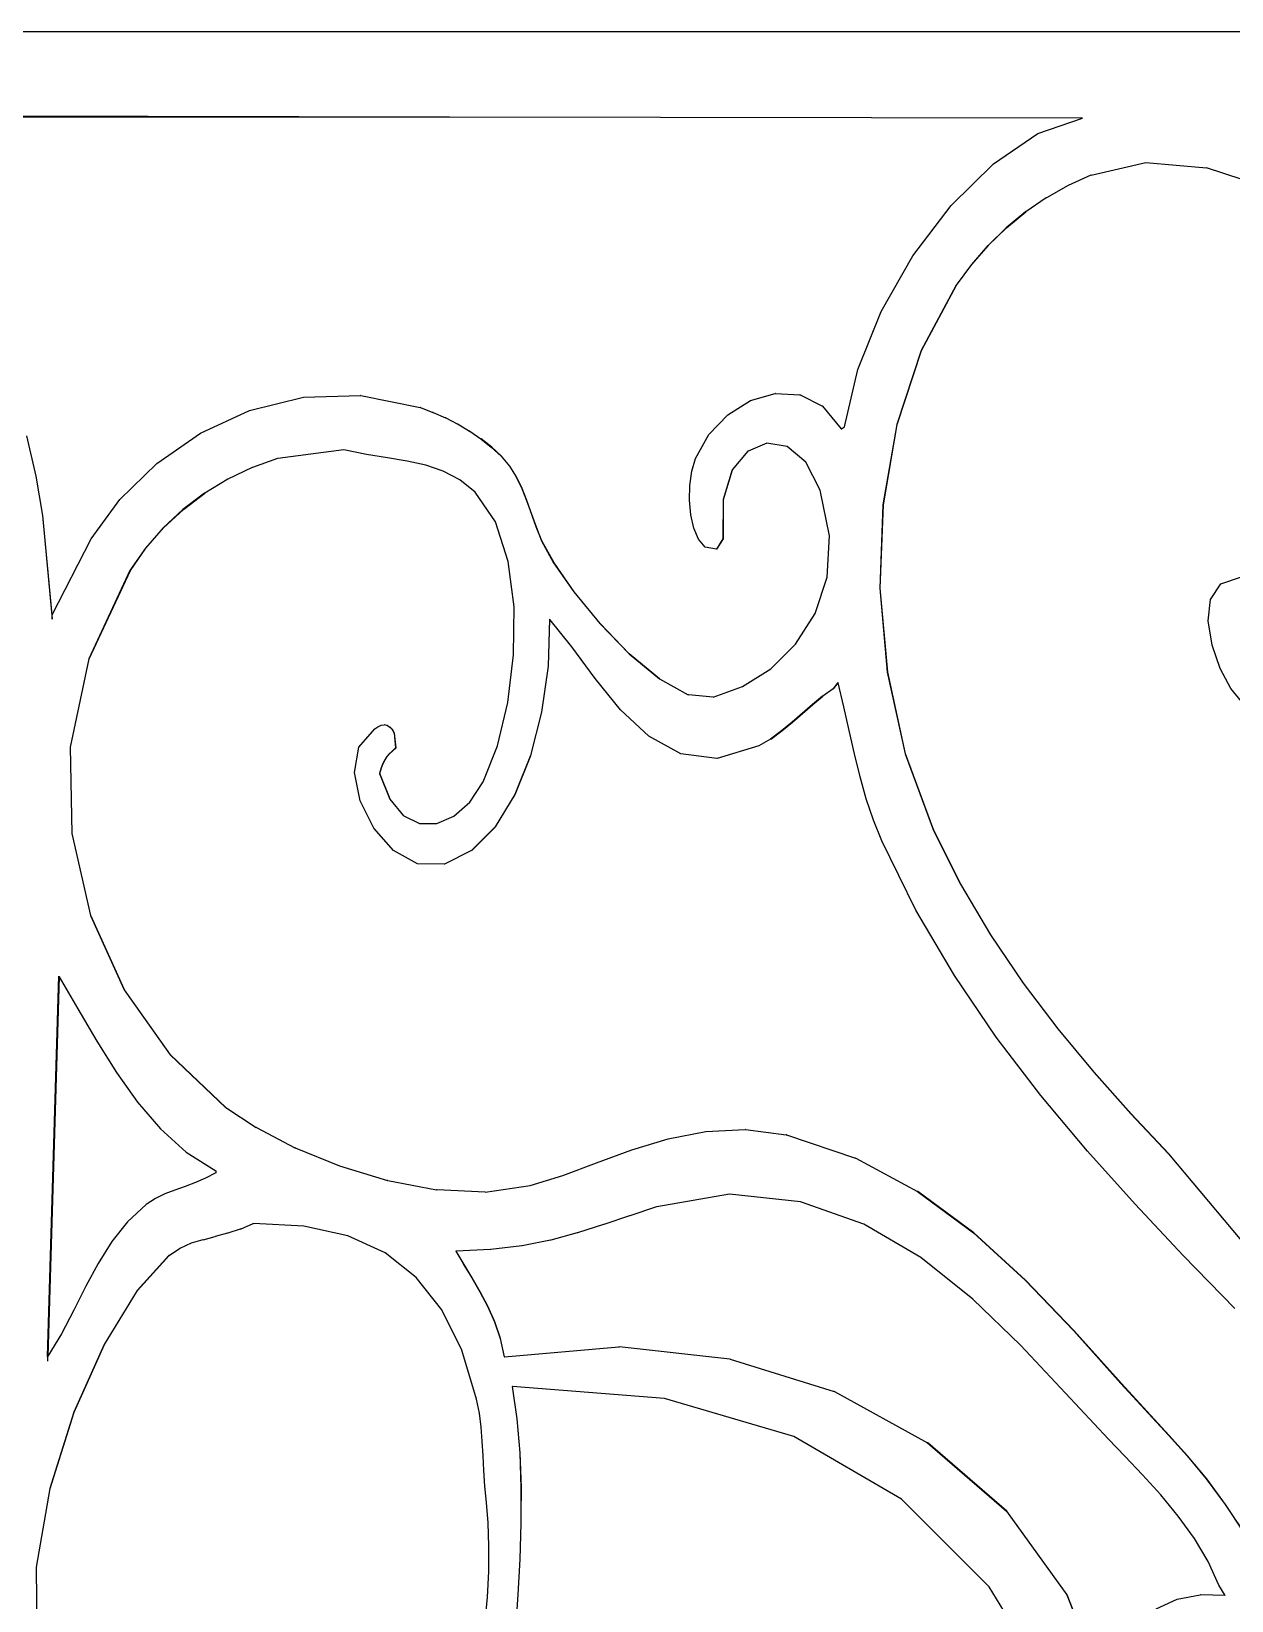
# Model space of a CAD drawing. Header units: inches. Extents: x 3672 to 10975, y -27382 to -746.
# Drawn here: x 4388.15 to 4396.46, y -26985.46 to -26974.6 of the extents above; entities that cross this region are included whole.
import ezdxf

# ---------------------------------------------------------------- set-up
doc = ezdxf.new("R2010")
doc.units = ezdxf.units.IN
doc.header["$LTSCALE"] = 17
doc.header["$MEASUREMENT"] = 0
doc.layers.add('25 BOT BAR', color=12, linetype='Continuous', lineweight=25)

msp = doc.modelspace()

# ---------------------------------------------------------------- linework, layer by layer
for p, q in [((4381.784, -26974.596), (4397.266, -26974.596)), ((4391.043, -26975.189), (4386.588, -26975.181)), ((4391.043, -26975.189), (4386.589, -26975.189)), ((4395.426, -26975.196), (4391.043, -26975.189)), ((4395.116, -26975.303), (4395.426, -26975.196)), ((4394.808, -26975.512), (4395.116, -26975.303)), ((4394.515, -26975.802), (4394.808, -26975.512)), ((4395.483, -26975.591), (4395.327, -26975.663)), ((4395.485, -26975.591), (4395.483, -26975.591)), ((4395.485, -26975.591), (4395.864, -26975.503)), ((4395.864, -26975.503), (4396.284, -26975.541)), ((4396.657, -26975.664), (4396.284, -26975.541)), ((4395.325, -26975.663), (4395.176, -26975.748)), ((4395.327, -26975.663), (4395.325, -26975.663)), ((4394.251, -26976.15), (4394.515, -26975.802)), ((4395.174, -26975.748), (4395.033, -26975.846)), ((4395.176, -26975.748), (4395.174, -26975.748)), ((4395.031, -26975.846), (4394.896, -26975.956)), ((4394.899, -26975.956), (4395.033, -26975.846)), ((4395.033, -26975.846), (4395.031, -26975.846)), ((4394.896, -26975.956), (4394.771, -26976.078)), ((4394.773, -26976.078), (4394.899, -26975.956)), ((4394.899, -26975.956), (4394.896, -26975.956)), ((4394.771, -26976.078), (4394.656, -26976.21)), ((4394.658, -26976.21), (4394.773, -26976.078)), ((4394.773, -26976.078), (4394.771, -26976.078)), ((4394.031, -26976.536), (4394.251, -26976.15)), ((4394.656, -26976.21), (4394.551, -26976.352)), ((4394.554, -26976.352), (4394.658, -26976.21)), ((4394.658, -26976.21), (4394.656, -26976.21)), ((4394.551, -26976.352), (4394.308, -26976.805)), ((4394.31, -26976.805), (4394.554, -26976.352)), ((4394.554, -26976.352), (4394.551, -26976.352)), ((4393.869, -26976.938), (4394.031, -26976.536)), ((4394.308, -26976.805), (4394.139, -26977.319)), ((4394.141, -26977.319), (4394.31, -26976.805)), ((4394.31, -26976.805), (4394.308, -26976.805)), ((4393.777, -26977.333), (4393.869, -26976.938)), ((4390.031, -26977.128), (4390.426, -26977.117)), ((4390.428, -26977.117), (4390.426, -26977.117)), ((4390.428, -26977.117), (4390.838, -26977.201)), ((4393.127, -26977.152), (4393.298, -26977.103)), ((4393.3, -26977.103), (4393.298, -26977.103)), ((4393.3, -26977.103), (4393.468, -26977.112)), ((4393.47, -26977.112), (4393.468, -26977.112)), ((4393.47, -26977.112), (4393.625, -26977.19)), ((4389.317, -26977.378), (4389.658, -26977.22)), ((4389.658, -26977.22), (4390.031, -26977.128)), ((4390.84, -26977.201), (4390.838, -26977.201)), ((4390.84, -26977.201), (4390.927, -26977.234)), ((4392.969, -26977.251), (4393.127, -26977.152)), ((4393.625, -26977.19), (4393.755, -26977.348)), ((4393.627, -26977.19), (4393.625, -26977.19)), ((4393.756, -26977.347), (4393.627, -26977.19)), ((4390.929, -26977.234), (4390.927, -26977.234)), ((4390.929, -26977.234), (4391.015, -26977.272)), ((4391.017, -26977.272), (4391.015, -26977.272)), ((4391.017, -26977.272), (4391.1, -26977.315)), ((4391.102, -26977.315), (4391.1, -26977.315)), ((4391.102, -26977.315), (4391.181, -26977.363)), ((4392.837, -26977.388), (4392.969, -26977.251)), ((4393.756, -26977.347), (4393.777, -26977.333)), ((4394.139, -26977.319), (4394.044, -26977.874)), ((4394.046, -26977.874), (4394.141, -26977.319)), ((4394.141, -26977.319), (4394.139, -26977.319)), ((4388.113, -26977.397), (4388.178, -26977.676)), ((4388.18, -26977.676), (4388.115, -26977.397)), ((4389.015, -26977.589), (4389.317, -26977.378)), ((4391.183, -26977.363), (4391.181, -26977.363)), ((4391.183, -26977.363), (4391.259, -26977.417)), ((4391.259, -26977.417), (4391.331, -26977.475)), ((4391.261, -26977.417), (4391.259, -26977.417)), ((4391.334, -26977.475), (4391.261, -26977.417)), ((4392.745, -26977.553), (4392.837, -26977.388)), ((4393.24, -26977.447), (4393.109, -26977.502)), ((4393.38, -26977.471), (4393.24, -26977.447)), ((4393.755, -26977.348), (4393.756, -26977.347)), ((4389.85, -26977.553), (4389.677, -26977.616)), ((4389.853, -26977.553), (4389.85, -26977.553)), ((4390.31, -26977.494), (4389.853, -26977.553)), ((4390.466, -26977.525), (4390.31, -26977.494)), ((4390.612, -26977.548), (4390.466, -26977.525)), ((4390.749, -26977.571), (4390.612, -26977.548)), ((4391.331, -26977.475), (4391.399, -26977.538)), ((4391.334, -26977.475), (4391.331, -26977.475)), ((4391.401, -26977.538), (4391.334, -26977.475)), ((4391.399, -26977.538), (4391.457, -26977.607)), ((4391.401, -26977.538), (4391.399, -26977.538)), ((4391.459, -26977.607), (4391.401, -26977.538)), ((4392.72, -26977.641), (4392.745, -26977.553)), ((4393.107, -26977.502), (4393, -26977.633)), ((4393.002, -26977.633), (4393.109, -26977.502)), ((4393.109, -26977.502), (4393.107, -26977.502)), ((4393.509, -26977.579), (4393.38, -26977.471)), ((4388.76, -26977.837), (4389.015, -26977.589)), ((4389.675, -26977.616), (4389.508, -26977.696)), ((4389.677, -26977.616), (4389.675, -26977.616)), ((4390.878, -26977.6), (4390.749, -26977.571)), ((4390.999, -26977.641), (4390.878, -26977.6)), ((4391.113, -26977.701), (4390.999, -26977.641)), ((4391.457, -26977.607), (4391.504, -26977.681)), ((4391.459, -26977.607), (4391.457, -26977.607)), ((4391.506, -26977.681), (4391.459, -26977.607)), ((4392.706, -26977.74), (4392.72, -26977.641)), ((4393, -26977.633), (4392.937, -26977.837)), ((4392.939, -26977.837), (4393.002, -26977.633)), ((4393.002, -26977.633), (4393, -26977.633)), ((4393.609, -26977.772), (4393.509, -26977.579)), ((4388.178, -26977.676), (4388.224, -26977.948)), ((4388.18, -26977.676), (4388.178, -26977.676)), ((4388.226, -26977.948), (4388.18, -26977.676)), ((4389.506, -26977.696), (4389.348, -26977.793)), ((4389.508, -26977.696), (4389.506, -26977.696)), ((4391.219, -26977.787), (4391.113, -26977.701)), ((4391.504, -26977.681), (4391.542, -26977.76)), ((4391.506, -26977.681), (4391.504, -26977.681)), ((4391.544, -26977.76), (4391.506, -26977.681)), ((4391.542, -26977.76), (4391.575, -26977.844)), ((4391.544, -26977.76), (4391.542, -26977.76)), ((4391.578, -26977.844), (4391.544, -26977.76)), ((4392.704, -26977.842), (4392.706, -26977.74)), ((4393.673, -26978.089), (4393.609, -26977.772)), ((4388.56, -26978.109), (4388.76, -26977.837)), ((4389.346, -26977.793), (4389.196, -26977.906)), ((4389.199, -26977.906), (4389.348, -26977.793)), ((4389.348, -26977.793), (4389.346, -26977.793)), ((4391.361, -26977.993), (4391.219, -26977.787)), ((4391.575, -26977.844), (4391.641, -26978.026)), ((4391.578, -26977.844), (4391.575, -26977.844)), ((4391.643, -26978.026), (4391.578, -26977.844)), ((4392.713, -26977.943), (4392.704, -26977.842)), ((4392.937, -26977.837), (4392.936, -26978.109)), ((4392.939, -26977.837), (4392.937, -26977.837)), ((4392.938, -26978.109), (4392.939, -26977.837)), ((4394.044, -26977.874), (4394.022, -26978.452)), ((4394.024, -26978.452), (4394.046, -26977.874)), ((4394.046, -26977.874), (4394.044, -26977.874)), ((4388.224, -26977.948), (4388.291, -26978.665)), ((4388.226, -26977.948), (4388.224, -26977.948)), ((4388.291, -26978.636), (4388.226, -26977.948)), ((4389.196, -26977.906), (4389.059, -26978.033)), ((4389.061, -26978.033), (4389.199, -26977.906)), ((4389.199, -26977.906), (4389.196, -26977.906)), ((4392.734, -26978.035), (4392.713, -26977.943)), ((4389.059, -26978.033), (4388.936, -26978.174)), ((4388.938, -26978.174), (4389.061, -26978.033)), ((4389.061, -26978.033), (4389.059, -26978.033)), ((4391.449, -26978.266), (4391.361, -26977.993)), ((4391.641, -26978.026), (4391.679, -26978.124)), ((4391.643, -26978.026), (4391.641, -26978.026)), ((4391.681, -26978.124), (4391.643, -26978.026)), ((4392.767, -26978.112), (4392.734, -26978.035)), ((4393.657, -26978.375), (4393.673, -26978.089)), ((4388.291, -26978.636), (4388.56, -26978.109)), ((4388.936, -26978.174), (4388.829, -26978.329)), ((4388.832, -26978.329), (4388.938, -26978.174)), ((4388.938, -26978.174), (4388.936, -26978.174)), ((4391.679, -26978.124), (4391.763, -26978.277)), ((4391.681, -26978.124), (4391.679, -26978.124)), ((4391.766, -26978.277), (4391.681, -26978.124)), ((4392.812, -26978.168), (4392.767, -26978.112)), ((4392.891, -26978.182), (4392.812, -26978.168)), ((4392.936, -26978.109), (4392.891, -26978.182)), ((4392.893, -26978.182), (4392.891, -26978.182)), ((4392.893, -26978.182), (4392.938, -26978.109)), ((4392.938, -26978.109), (4392.936, -26978.109)), ((4391.489, -26978.58), (4391.449, -26978.266)), ((4391.763, -26978.277), (4391.903, -26978.477)), ((4391.766, -26978.277), (4391.763, -26978.277)), ((4391.906, -26978.477), (4391.766, -26978.277)), ((4388.829, -26978.329), (4388.544, -26978.94)), ((4388.547, -26978.94), (4388.832, -26978.329)), ((4388.832, -26978.329), (4388.829, -26978.329)), ((4393.574, -26978.626), (4393.657, -26978.375)), ((4396.311, -26978.53), (4396.383, -26978.421)), ((4396.383, -26978.421), (4396.526, -26978.372)), ((4391.903, -26978.477), (4392.083, -26978.696)), ((4391.906, -26978.477), (4391.903, -26978.477)), ((4392.085, -26978.696), (4391.906, -26978.477)), ((4394.022, -26978.452), (4394.074, -26979.033)), ((4394.024, -26978.452), (4394.022, -26978.452)), ((4394.076, -26979.033), (4394.024, -26978.452)), ((4396.295, -26978.678), (4396.311, -26978.53)), ((4388.291, -26978.665), (4388.291, -26978.636)), ((4391.486, -26978.913), (4391.489, -26978.58)), ((4393.439, -26978.839), (4393.574, -26978.626)), ((4391.735, -26978.665), (4391.725, -26978.991)), ((4391.727, -26978.991), (4391.737, -26978.668)), ((4391.737, -26978.668), (4391.735, -26978.665)), ((4391.889, -26978.858), (4391.737, -26978.668)), ((4392.083, -26978.696), (4392.285, -26978.906)), ((4392.085, -26978.696), (4392.083, -26978.696)), ((4392.287, -26978.906), (4392.085, -26978.696)), ((4396.323, -26978.845), (4396.295, -26978.678)), ((4392.051, -26979.077), (4391.889, -26978.858)), ((4393.266, -26979.009), (4393.439, -26978.839)), ((4396.379, -26979.008), (4396.323, -26978.845)), ((4388.544, -26978.94), (4388.416, -26979.553)), ((4388.418, -26979.553), (4388.547, -26978.94)), ((4388.547, -26978.94), (4388.544, -26978.94)), ((4391.446, -26979.242), (4391.486, -26978.913)), ((4392.285, -26978.906), (4392.495, -26979.079)), ((4392.287, -26978.906), (4392.285, -26978.906)), ((4392.497, -26979.079), (4392.287, -26978.906)), ((4391.725, -26978.991), (4391.68, -26979.311)), ((4391.682, -26979.311), (4391.727, -26978.991)), ((4391.727, -26978.991), (4391.725, -26978.991)), ((4392.227, -26979.293), (4392.051, -26979.077)), ((4393.071, -26979.133), (4393.266, -26979.009)), ((4394.076, -26979.033), (4394.074, -26979.033)), ((4394.074, -26979.033), (4394.198, -26979.598)), ((4394.2, -26979.598), (4394.076, -26979.033)), ((4396.452, -26979.145), (4396.379, -26979.008)), ((4392.497, -26979.079), (4392.495, -26979.079)), ((4392.497, -26979.079), (4392.694, -26979.189)), ((4392.868, -26979.207), (4393.071, -26979.133)), ((4393.699, -26979.148), (4393.628, -26979.2)), ((4393.732, -26979.104), (4393.699, -26979.148)), ((4393.701, -26979.148), (4393.699, -26979.148)), ((4393.701, -26979.148), (4393.733, -26979.107)), ((4393.733, -26979.107), (4393.732, -26979.104)), ((4393.772, -26979.272), (4393.733, -26979.107)), ((4396.526, -26979.236), (4396.452, -26979.145)), ((4391.374, -26979.543), (4391.446, -26979.242)), ((4392.422, -26979.477), (4392.227, -26979.293)), ((4392.697, -26979.189), (4392.694, -26979.189)), ((4392.868, -26979.207), (4392.697, -26979.189)), ((4393.556, -26979.257), (4393.415, -26979.38)), ((4393.417, -26979.38), (4393.558, -26979.257)), ((4393.626, -26979.2), (4393.556, -26979.257)), ((4393.558, -26979.257), (4393.556, -26979.257)), ((4393.558, -26979.257), (4393.628, -26979.2)), ((4393.628, -26979.2), (4393.626, -26979.2)), ((4393.809, -26979.437), (4393.772, -26979.272)), ((4390.546, -26979.411), (4390.568, -26979.401)), ((4390.568, -26979.401), (4390.589, -26979.398)), ((4390.591, -26979.398), (4390.589, -26979.398)), ((4390.589, -26979.398), (4390.59, -26979.398)), ((4390.591, -26979.398), (4390.59, -26979.398)), ((4390.609, -26979.402), (4390.591, -26979.398)), ((4390.612, -26979.402), (4390.609, -26979.402)), ((4390.612, -26979.402), (4390.628, -26979.413)), ((4391.68, -26979.311), (4391.603, -26979.611)), ((4391.605, -26979.611), (4391.682, -26979.311)), ((4391.682, -26979.311), (4391.68, -26979.311)), ((4393.415, -26979.38), (4393.342, -26979.44)), ((4393.344, -26979.44), (4393.417, -26979.38)), ((4393.417, -26979.38), (4393.415, -26979.38)), ((4390.414, -26979.552), (4390.524, -26979.426)), ((4390.524, -26979.426), (4390.546, -26979.411)), ((4390.628, -26979.413), (4390.645, -26979.431)), ((4390.63, -26979.413), (4390.628, -26979.413)), ((4390.647, -26979.431), (4390.63, -26979.413)), ((4390.645, -26979.431), (4390.658, -26979.456)), ((4390.647, -26979.431), (4390.645, -26979.431)), ((4390.66, -26979.456), (4390.647, -26979.431)), ((4390.658, -26979.456), (4390.669, -26979.558)), ((4390.66, -26979.456), (4390.658, -26979.456)), ((4390.672, -26979.558), (4390.66, -26979.456)), ((4392.643, -26979.599), (4392.422, -26979.477)), ((4393.265, -26979.496), (4393.185, -26979.544)), ((4393.342, -26979.44), (4393.265, -26979.496)), ((4393.267, -26979.496), (4393.265, -26979.496)), ((4393.267, -26979.496), (4393.344, -26979.44)), ((4393.344, -26979.44), (4393.342, -26979.44)), ((4393.846, -26979.599), (4393.809, -26979.437)), ((4388.416, -26979.553), (4388.426, -26980.151)), ((4388.418, -26979.553), (4388.416, -26979.553)), ((4388.428, -26980.151), (4388.418, -26979.553)), ((4390.384, -26979.727), (4390.414, -26979.552)), ((4390.608, -26979.618), (4390.594, -26979.639)), ((4390.596, -26979.639), (4390.611, -26979.618)), ((4390.625, -26979.598), (4390.608, -26979.618)), ((4390.611, -26979.618), (4390.608, -26979.618)), ((4390.611, -26979.618), (4390.627, -26979.598)), ((4390.645, -26979.579), (4390.625, -26979.598)), ((4390.627, -26979.598), (4390.625, -26979.598)), ((4390.627, -26979.598), (4390.648, -26979.579)), ((4390.669, -26979.558), (4390.645, -26979.579)), ((4390.648, -26979.579), (4390.645, -26979.579)), ((4390.648, -26979.579), (4390.672, -26979.558)), ((4390.672, -26979.558), (4390.669, -26979.558)), ((4391.275, -26979.792), (4391.374, -26979.543)), ((4391.603, -26979.611), (4391.495, -26979.88)), ((4391.497, -26979.88), (4391.605, -26979.611)), ((4391.605, -26979.611), (4391.603, -26979.611)), ((4392.894, -26979.631), (4392.643, -26979.599)), ((4393.183, -26979.544), (4392.896, -26979.631)), ((4393.185, -26979.544), (4393.183, -26979.544)), ((4393.885, -26979.757), (4393.846, -26979.599)), ((4394.2, -26979.598), (4394.198, -26979.598)), ((4394.198, -26979.598), (4394.394, -26980.129)), ((4394.396, -26980.129), (4394.2, -26979.598)), ((4390.423, -26979.923), (4390.384, -26979.727)), ((4390.569, -26979.696), (4390.557, -26979.734)), ((4390.559, -26979.734), (4390.571, -26979.696)), ((4390.581, -26979.665), (4390.569, -26979.696)), ((4390.571, -26979.696), (4390.569, -26979.696)), ((4390.571, -26979.696), (4390.583, -26979.665)), ((4390.594, -26979.639), (4390.581, -26979.665)), ((4390.583, -26979.665), (4390.581, -26979.665)), ((4390.583, -26979.665), (4390.596, -26979.639)), ((4390.596, -26979.639), (4390.594, -26979.639)), ((4392.896, -26979.631), (4392.894, -26979.631)), ((4390.557, -26979.734), (4390.628, -26979.912)), ((4390.559, -26979.734), (4390.557, -26979.734)), ((4390.631, -26979.912), (4390.559, -26979.734)), ((4391.182, -26979.933), (4391.275, -26979.792)), ((4393.928, -26979.911), (4393.885, -26979.757)), ((4390.517, -26980.113), (4390.423, -26979.923)), ((4390.628, -26979.912), (4390.724, -26980.027)), ((4390.631, -26979.912), (4390.628, -26979.912)), ((4390.726, -26980.027), (4390.631, -26979.912)), ((4391.073, -26980.031), (4391.182, -26979.933)), ((4391.495, -26979.88), (4391.358, -26980.103)), ((4391.36, -26980.103), (4391.497, -26979.88)), ((4391.497, -26979.88), (4391.495, -26979.88)), ((4393.978, -26980.059), (4393.928, -26979.911)), ((4390.726, -26980.027), (4390.724, -26980.027)), ((4390.726, -26980.027), (4390.835, -26980.082)), ((4390.954, -26980.082), (4391.073, -26980.031)), ((4388.426, -26980.151), (4388.556, -26980.717)), ((4388.428, -26980.151), (4388.426, -26980.151)), ((4388.559, -26980.717), (4388.428, -26980.151)), ((4390.653, -26980.268), (4390.517, -26980.113)), ((4390.835, -26980.082), (4390.954, -26980.082)), ((4391.358, -26980.103), (4391.194, -26980.269)), ((4391.197, -26980.269), (4391.36, -26980.103)), ((4391.36, -26980.103), (4391.358, -26980.103)), ((4394.035, -26980.202), (4393.978, -26980.059)), ((4394.394, -26980.129), (4394.581, -26980.501)), ((4394.396, -26980.129), (4394.394, -26980.129)), ((4394.583, -26980.501), (4394.396, -26980.129)), ((4390.821, -26980.361), (4390.653, -26980.268)), ((4391.194, -26980.269), (4391.008, -26980.363)), ((4391.197, -26980.269), (4391.194, -26980.269)), ((4394.272, -26980.682), (4394.035, -26980.202)), ((4391.006, -26980.363), (4390.821, -26980.361)), ((4391.008, -26980.363), (4391.006, -26980.363)), ((4394.581, -26980.501), (4394.789, -26980.853)), ((4394.583, -26980.501), (4394.581, -26980.501)), ((4394.791, -26980.853), (4394.583, -26980.501)), ((4394.538, -26981.133), (4394.272, -26980.682)), ((4388.556, -26980.717), (4388.789, -26981.233)), ((4388.559, -26980.717), (4388.556, -26980.717)), ((4388.792, -26981.233), (4388.559, -26980.717)), ((4394.791, -26980.853), (4394.789, -26980.853)), ((4394.789, -26980.853), (4395.015, -26981.186)), ((4395.017, -26981.186), (4394.791, -26980.853)), ((4388.258, -26983.773), (4388.336, -26981.139)), ((4388.336, -26981.139), (4388.338, -26981.143)), ((4394.828, -26981.56), (4394.538, -26981.133)), ((4388.338, -26981.143), (4388.26, -26983.769)), ((4388.338, -26981.143), (4388.469, -26981.364)), ((4388.789, -26981.233), (4389.107, -26981.682)), ((4388.792, -26981.233), (4388.789, -26981.233)), ((4389.109, -26981.682), (4388.792, -26981.233)), ((4395.015, -26981.186), (4395.254, -26981.502)), ((4395.017, -26981.186), (4395.015, -26981.186)), ((4395.256, -26981.502), (4395.017, -26981.186)), ((4388.469, -26981.364), (4388.6, -26981.588)), ((4395.137, -26981.965), (4394.828, -26981.56)), ((4395.256, -26981.502), (4395.254, -26981.502)), ((4395.254, -26981.502), (4395.504, -26981.803)), ((4395.506, -26981.803), (4395.256, -26981.502)), ((4388.6, -26981.588), (4388.736, -26981.805)), ((4389.107, -26981.682), (4389.491, -26982.047)), ((4389.109, -26981.682), (4389.107, -26981.682)), ((4389.494, -26982.047), (4389.109, -26981.682)), ((4388.736, -26981.805), (4388.881, -26982.01)), ((4395.504, -26981.803), (4395.761, -26982.092)), ((4395.506, -26981.803), (4395.504, -26981.803)), ((4395.763, -26982.092), (4395.506, -26981.803)), ((4388.881, -26982.01), (4389.04, -26982.196)), ((4395.459, -26982.35), (4395.137, -26981.965)), ((4389.494, -26982.047), (4389.491, -26982.047)), ((4389.494, -26982.047), (4389.703, -26982.187)), ((4395.763, -26982.092), (4395.761, -26982.092)), ((4395.761, -26982.092), (4396.021, -26982.369)), ((4396.023, -26982.369), (4395.763, -26982.092)), ((4389.04, -26982.196), (4389.219, -26982.357)), ((4389.705, -26982.187), (4389.703, -26982.187)), ((4389.705, -26982.187), (4389.971, -26982.326)), ((4392.556, -26982.265), (4392.817, -26982.213)), ((4392.817, -26982.213), (4393.09, -26982.199)), ((4393.092, -26982.199), (4393.09, -26982.199)), ((4393.092, -26982.199), (4393.373, -26982.237)), ((4389.973, -26982.326), (4389.971, -26982.326)), ((4389.973, -26982.326), (4390.279, -26982.452)), ((4392.304, -26982.342), (4392.556, -26982.265)), ((4393.375, -26982.237), (4393.373, -26982.237)), ((4393.375, -26982.237), (4393.854, -26982.398)), ((4389.219, -26982.357), (4389.424, -26982.486)), ((4391.827, -26982.518), (4392.061, -26982.431)), ((4392.061, -26982.431), (4392.304, -26982.342)), ((4393.856, -26982.398), (4393.854, -26982.398)), ((4393.856, -26982.398), (4394.283, -26982.629)), ((4395.789, -26982.718), (4395.459, -26982.35)), ((4396.021, -26982.369), (4396.683, -26983.159)), ((4396.023, -26982.369), (4396.021, -26982.369)), ((4396.685, -26983.159), (4396.023, -26982.369)), ((4389.353, -26982.538), (4389.282, -26982.568)), ((4389.424, -26982.501), (4389.353, -26982.538)), ((4389.424, -26982.486), (4389.424, -26982.501)), ((4390.281, -26982.452), (4390.279, -26982.452)), ((4390.281, -26982.452), (4390.612, -26982.553)), ((4390.614, -26982.553), (4390.612, -26982.553)), ((4390.614, -26982.553), (4390.953, -26982.617)), ((4391.601, -26982.588), (4391.827, -26982.518)), ((4389.071, -26982.646), (4389.005, -26982.678)), ((4389.14, -26982.619), (4389.071, -26982.646)), ((4389.211, -26982.594), (4389.14, -26982.619)), ((4389.282, -26982.568), (4389.211, -26982.594)), ((4390.956, -26982.617), (4390.953, -26982.617)), ((4391.288, -26982.633), (4390.956, -26982.617)), ((4391.288, -26982.633), (4391.601, -26982.588)), ((4392.981, -26982.647), (4392.478, -26982.735)), ((4393.472, -26982.701), (4392.981, -26982.647)), ((4394.283, -26982.629), (4394.671, -26982.916)), ((4394.285, -26982.629), (4394.283, -26982.629)), ((4394.673, -26982.916), (4394.285, -26982.629)), ((4388.942, -26982.72), (4388.813, -26982.839)), ((4389.005, -26982.678), (4388.942, -26982.72)), ((4392.476, -26982.735), (4392.291, -26982.797)), ((4392.478, -26982.735), (4392.476, -26982.735)), ((4393.911, -26982.855), (4393.472, -26982.701)), ((4396.122, -26983.072), (4395.789, -26982.718)), ((4388.813, -26982.839), (4388.704, -26982.976)), ((4389.595, -26982.891), (4389.682, -26982.852)), ((4389.682, -26982.852), (4389.684, -26982.852)), ((4390.033, -26982.87), (4389.684, -26982.852)), ((4390.337, -26982.937), (4390.033, -26982.87)), ((4392.108, -26982.858), (4391.929, -26982.916)), ((4392.11, -26982.858), (4392.108, -26982.858)), ((4392.288, -26982.797), (4392.11, -26982.858)), ((4392.291, -26982.797), (4392.288, -26982.797)), ((4394.306, -26983.087), (4393.911, -26982.855)), ((4388.704, -26982.976), (4388.61, -26983.127)), ((4389.252, -26982.988), (4389.175, -26983.023)), ((4389.254, -26982.988), (4389.252, -26982.988)), ((4389.333, -26982.963), (4389.254, -26982.988)), ((4389.336, -26982.963), (4389.333, -26982.963)), ((4389.336, -26982.963), (4389.418, -26982.942)), ((4389.42, -26982.942), (4389.418, -26982.942)), ((4389.504, -26982.919), (4389.42, -26982.942)), ((4389.507, -26982.919), (4389.504, -26982.919)), ((4389.593, -26982.891), (4389.507, -26982.919)), ((4389.595, -26982.891), (4389.593, -26982.891)), ((4390.596, -26983.054), (4390.337, -26982.937)), ((4391.741, -26982.966), (4391.544, -26983.006)), ((4391.743, -26982.966), (4391.741, -26982.966)), ((4391.927, -26982.916), (4391.743, -26982.966)), ((4391.929, -26982.916), (4391.927, -26982.916)), ((4394.671, -26982.916), (4395.028, -26983.243)), ((4394.673, -26982.916), (4394.671, -26982.916)), ((4395.03, -26983.243), (4394.673, -26982.916)), ((4389.099, -26983.072), (4388.879, -26983.314)), ((4388.881, -26983.314), (4389.101, -26983.072)), ((4389.101, -26983.072), (4389.099, -26983.072)), ((4389.101, -26983.072), (4389.173, -26983.023)), ((4389.175, -26983.023), (4389.173, -26983.023)), ((4390.812, -26983.225), (4390.596, -26983.054)), ((4391.085, -26983.042), (4391.14, -26983.135)), ((4391.087, -26983.042), (4391.085, -26983.042)), ((4391.325, -26983.032), (4391.087, -26983.042)), ((4391.142, -26983.135), (4391.087, -26983.042)), ((4391.328, -26983.032), (4391.325, -26983.032)), ((4391.542, -26983.006), (4391.328, -26983.032)), ((4391.544, -26983.006), (4391.542, -26983.006)), ((4394.665, -26983.374), (4394.306, -26983.087)), ((4396.48, -26983.44), (4396.122, -26983.072)), ((4388.61, -26983.127), (4388.524, -26983.286)), ((4391.14, -26983.135), (4391.197, -26983.228)), ((4391.142, -26983.135), (4391.14, -26983.135)), ((4391.199, -26983.228), (4391.142, -26983.135)), ((4388.524, -26983.286), (4388.441, -26983.45)), ((4388.879, -26983.314), (4388.651, -26983.688)), ((4388.653, -26983.688), (4388.881, -26983.314)), ((4388.881, -26983.314), (4388.879, -26983.314)), ((4390.989, -26983.449), (4390.812, -26983.225)), ((4391.197, -26983.228), (4391.253, -26983.324)), ((4391.199, -26983.228), (4391.197, -26983.228)), ((4391.255, -26983.324), (4391.199, -26983.228)), ((4395.028, -26983.243), (4395.365, -26983.595)), ((4395.03, -26983.243), (4395.028, -26983.243)), ((4395.367, -26983.595), (4395.03, -26983.243)), ((4391.253, -26983.324), (4391.306, -26983.424)), ((4391.255, -26983.324), (4391.253, -26983.324)), ((4391.308, -26983.424), (4391.255, -26983.324)), ((4391.306, -26983.424), (4391.354, -26983.531)), ((4391.308, -26983.424), (4391.306, -26983.424)), ((4391.356, -26983.531), (4391.308, -26983.424)), ((4394.996, -26983.694), (4394.665, -26983.374)), ((4388.441, -26983.45), (4388.354, -26983.614)), ((4391.127, -26983.729), (4390.989, -26983.449)), ((4391.354, -26983.531), (4391.393, -26983.647)), ((4391.356, -26983.531), (4391.354, -26983.531)), ((4391.395, -26983.647), (4391.356, -26983.531)), ((4388.354, -26983.614), (4388.26, -26983.769)), ((4395.365, -26983.595), (4395.692, -26983.958)), ((4395.367, -26983.595), (4395.365, -26983.595)), ((4395.695, -26983.958), (4395.367, -26983.595)), ((4388.651, -26983.688), (4388.44, -26984.158)), ((4388.442, -26984.158), (4388.653, -26983.688)), ((4388.653, -26983.688), (4388.651, -26983.688)), ((4391.23, -26984.067), (4391.127, -26983.729)), ((4391.393, -26983.647), (4391.421, -26983.774)), ((4391.395, -26983.647), (4391.393, -26983.647)), ((4391.423, -26983.774), (4391.395, -26983.647)), ((4391.423, -26983.774), (4392.214, -26983.706)), ((4392.216, -26983.706), (4392.214, -26983.706)), ((4392.214, -26983.706), (4392.215, -26983.707)), ((4392.216, -26983.706), (4392.215, -26983.707)), ((4392.984, -26983.79), (4392.216, -26983.706)), ((4395.307, -26984.025), (4394.996, -26983.694)), ((4388.258, -26983.773), (4388.257, -26983.774)), ((4388.257, -26983.774), (4388.257, -26983.804)), ((4388.258, -26983.774), (4388.257, -26983.774)), ((4388.26, -26983.769), (4388.258, -26983.773)), ((4391.421, -26983.774), (4391.423, -26983.774)), ((4392.986, -26983.79), (4392.984, -26983.79)), ((4392.986, -26983.79), (4393.706, -26984.015)), ((4395.692, -26983.958), (4396.021, -26984.316)), ((4395.695, -26983.958), (4395.692, -26983.958)), ((4396.023, -26984.316), (4395.695, -26983.958)), ((4391.249, -26984.164), (4391.23, -26984.067)), ((4391.477, -26983.979), (4391.509, -26984.204)), ((4391.479, -26983.979), (4391.477, -26983.979)), ((4391.511, -26984.204), (4391.479, -26983.979)), ((4392.531, -26984.064), (4391.479, -26983.979)), ((4393.426, -26984.325), (4392.531, -26984.064)), ((4393.708, -26984.015), (4393.706, -26984.015)), ((4393.708, -26984.015), (4394.353, -26984.369)), ((4395.606, -26984.345), (4395.307, -26984.025)), ((4388.44, -26984.158), (4388.274, -26984.685)), ((4388.276, -26984.685), (4388.442, -26984.158)), ((4388.442, -26984.158), (4388.44, -26984.158)), ((4391.261, -26984.261), (4391.249, -26984.164)), ((4391.269, -26984.359), (4391.261, -26984.261)), ((4391.511, -26984.204), (4391.509, -26984.204)), ((4391.509, -26984.204), (4391.529, -26984.439)), ((4391.531, -26984.439), (4391.511, -26984.204)), ((4391.274, -26984.459), (4391.269, -26984.359)), ((4394.172, -26984.76), (4393.426, -26984.325)), ((4394.353, -26984.369), (4394.899, -26984.842)), ((4394.355, -26984.369), (4394.353, -26984.369)), ((4394.902, -26984.842), (4394.355, -26984.369)), ((4395.719, -26984.462), (4395.606, -26984.345)), ((4396.021, -26984.316), (4396.15, -26984.459)), ((4396.023, -26984.316), (4396.021, -26984.316)), ((4396.152, -26984.459), (4396.023, -26984.316)), ((4391.279, -26984.562), (4391.274, -26984.459)), ((4391.531, -26984.439), (4391.529, -26984.439)), ((4391.529, -26984.439), (4391.537, -26984.681)), ((4391.54, -26984.681), (4391.531, -26984.439)), ((4395.842, -26984.591), (4395.719, -26984.462)), ((4396.15, -26984.459), (4396.283, -26984.62)), ((4396.152, -26984.459), (4396.15, -26984.459)), ((4396.285, -26984.62), (4396.152, -26984.459)), ((4391.286, -26984.67), (4391.279, -26984.562)), ((4395.967, -26984.73), (4395.842, -26984.591)), ((4388.274, -26984.685), (4388.244, -26984.859)), ((4388.246, -26984.859), (4388.276, -26984.685)), ((4388.276, -26984.685), (4388.274, -26984.685)), ((4391.298, -26984.784), (4391.286, -26984.67)), ((4391.54, -26984.681), (4391.537, -26984.681)), ((4391.537, -26984.681), (4391.537, -26984.859)), ((4391.539, -26984.859), (4391.54, -26984.681)), ((4396.283, -26984.62), (4396.414, -26984.797)), ((4396.285, -26984.62), (4396.283, -26984.62)), ((4396.416, -26984.797), (4396.285, -26984.62)), ((4391.31, -26984.924), (4391.298, -26984.784)), ((4394.78, -26985.368), (4394.172, -26984.76)), ((4396.089, -26984.877), (4395.967, -26984.73)), ((4396.416, -26984.797), (4396.414, -26984.797)), ((4396.414, -26984.797), (4396.455, -26984.859)), ((4396.457, -26984.859), (4396.416, -26984.797)), ((4388.244, -26984.859), (4388.18, -26985.231)), ((4388.182, -26985.231), (4388.246, -26984.859)), ((4388.244, -26984.859), (4388.246, -26984.859)), ((4391.315, -26985.086), (4391.31, -26984.924)), ((4391.537, -26984.928), (4391.529, -26985.175)), ((4391.531, -26985.175), (4391.539, -26984.928)), ((4391.537, -26984.859), (4391.539, -26984.859)), ((4391.537, -26984.859), (4391.537, -26984.928)), ((4391.539, -26984.928), (4391.537, -26984.928)), ((4391.539, -26984.928), (4391.539, -26984.859)), ((4394.902, -26984.842), (4394.899, -26984.842)), ((4394.899, -26984.842), (4394.911, -26984.859)), ((4394.913, -26984.859), (4394.902, -26984.842)), ((4394.911, -26984.859), (4394.913, -26984.859)), ((4394.911, -26984.859), (4395.318, -26985.423)), ((4395.32, -26985.423), (4394.913, -26984.859)), ((4396.201, -26985.032), (4396.089, -26984.877)), ((4396.455, -26984.859), (4396.457, -26984.859)), ((4396.455, -26984.859), (4396.539, -26984.986)), ((4396.542, -26984.986), (4396.457, -26984.859)), ((4396.296, -26985.192), (4396.201, -26985.032)), ((4391.314, -26985.262), (4391.315, -26985.086)), ((4388.18, -26985.231), (4388.184, -26985.76)), ((4388.182, -26985.231), (4388.18, -26985.231)), ((4388.186, -26985.76), (4388.182, -26985.231)), ((4391.305, -26985.438), (4391.314, -26985.262)), ((4391.529, -26985.175), (4391.516, -26985.421)), ((4391.518, -26985.421), (4391.531, -26985.175)), ((4391.531, -26985.175), (4391.529, -26985.175)), ((4396.369, -26985.355), (4396.296, -26985.192)), ((4395.259, -26986.149), (4394.78, -26985.368)), ((4396.414, -26985.428), (4396.369, -26985.355)), ((4391.288, -26985.606), (4391.305, -26985.438)), ((4391.516, -26985.421), (4391.5, -26985.663)), ((4391.502, -26985.663), (4391.518, -26985.421)), ((4391.518, -26985.421), (4391.516, -26985.421)), ((4395.318, -26985.423), (4395.584, -26986.102)), ((4395.32, -26985.423), (4395.318, -26985.423)), ((4395.585, -26986.101), (4395.32, -26985.423)), ((4395.936, -26985.519), (4396.08, -26985.453)), ((4396.08, -26985.453), (4396.241, -26985.422)), ((4396.243, -26985.422), (4396.241, -26985.422)), ((4396.414, -26985.428), (4396.243, -26985.422))]:
    msp.add_line(p, q)
at = {"layer": '25 BOT BAR'}
msp.add_line((4381.784, -26974.596), (4413.701, -26974.596), dxfattribs=at)

doc.saveas('drawing.dxf')
